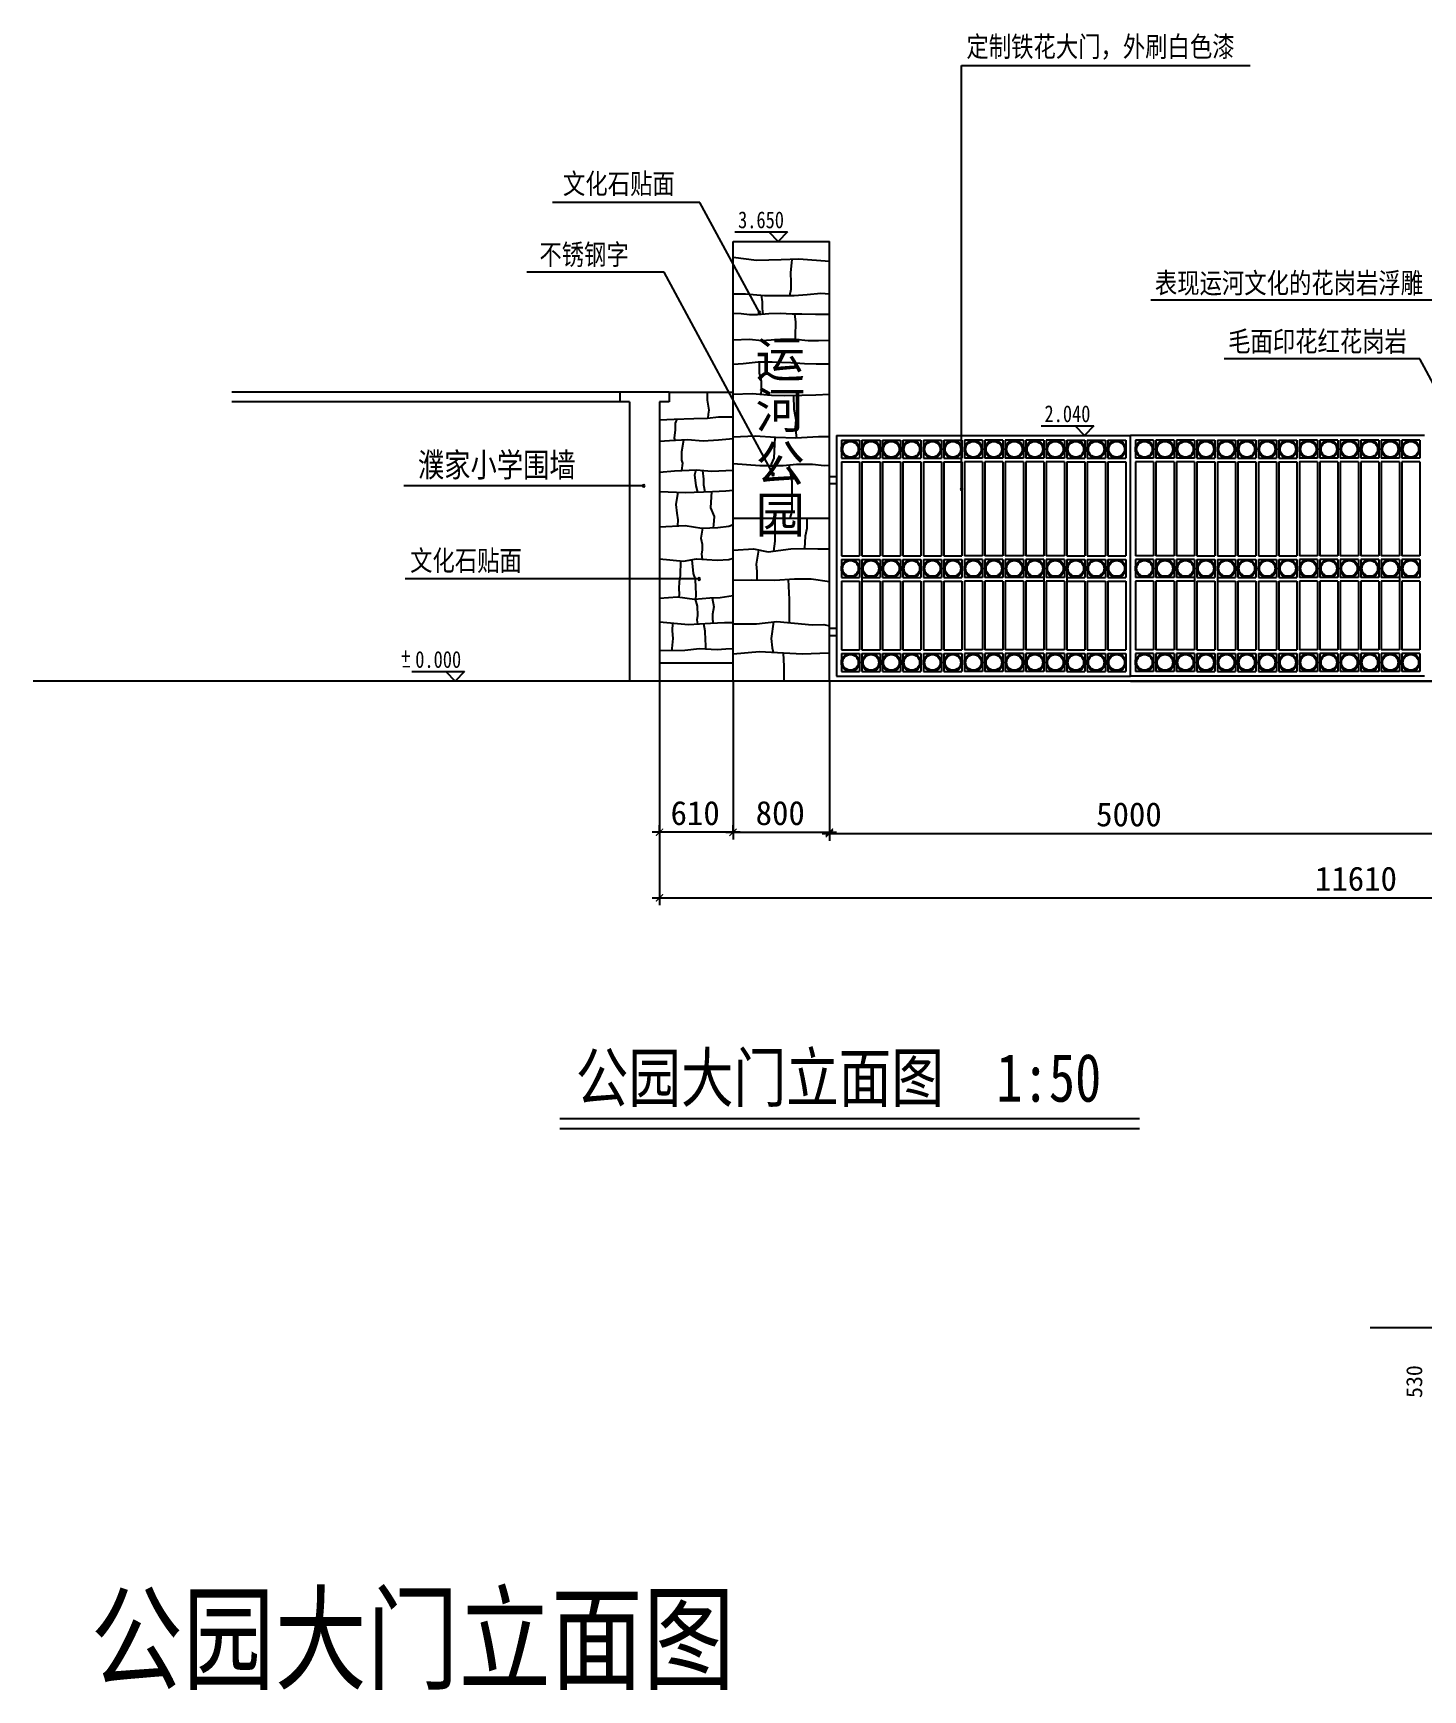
# Model space of a CAD drawing. Extents: x -747684 to -361709, y -438585 to -234743.
# Drawn here: x -385375 to -373842, y -252326 to -238571 of the extents above; entities that cross this region are included whole.
import ezdxf

# ---------------------------------------------------------------- set-up
doc = ezdxf.new("R2010")
doc.units = 0
doc.header["$LTSCALE"] = 100
doc.header["$MEASUREMENT"] = 0
doc.layers.get('0').update_dxf_attribs({"linetype": 'CONTINUOUS'})
doc.layers.get('DEFPOINTS').update_dxf_attribs({"linetype": 'CONTINUOUS'})
doc.layers.add('INSERT', color=7, linetype='CONTINUOUS')
doc.layers.add('TEXT', color=7, linetype='CONTINUOUS')
doc.styles.add('ROMANS', font='SIMLI.TTF', dxfattribs={"height": 100})
doc.styles.get("Standard").update_dxf_attribs({"font": 'SimSun.ttf'})

msp = doc.modelspace()

# ---------------------------------------------------------------- linework, layer by layer
at = {"color": 7}
for p, q in [((-379552, -240222, 686), (-379115, -240222, 686)), ((-379269, -240222, 686), (-379192, -240301)), ((-379115, -240222, 686), (-379192, -240301)), ((-380507, -241551), (-383725, -241551)), ((-377009, -241832, 686), (-376573, -241832, 686)), ((-376726, -241832, 686), (-376650, -241911)), ((-376573, -241832, 686), (-376650, -241911)), ((-382232, -243872, 686), (-381795, -243872, 686)), ((-381949, -243872, 686), (-381872, -243951)), ((-381795, -243872, 686), (-381872, -243951)), ((-379567, -243801), (-380177, -243801))]:
    msp.add_line(p, q, dxfattribs=at)
at = {"color": 30}
for p, q in [((-380507, -241551), (-380507, -241631)), ((-380097, -241551), (-380507, -241551)), ((-380427, -241631), (-380507, -241631)), ((-380427, -241631), (-380427, -243951)), ((-380177, -241631), (-380177, -243951)), ((-380097, -241631), (-380177, -241631)), ((-380097, -241551), (-380097, -241631))]:
    msp.add_line(p, q, dxfattribs=at)
at = {"color": 9}
for p, q in [((-378707, -241911), (-378707, -243911)), ((-378667, -241951), (-378517, -241951)), ((-378667, -241951), (-378667, -242101)), ((-378517, -241951), (-378517, -242101)), ((-378497, -241951), (-378347, -241951)), ((-378497, -241951), (-378497, -242101)), ((-378347, -241951), (-378347, -242101)), ((-378327, -241951), (-378177, -241951)), ((-378327, -241951), (-378327, -242101)), ((-378177, -241951), (-378177, -242101)), ((-378157, -241951), (-378157, -242101)), ((-378157, -241951), (-378007, -241951)), ((-378007, -241951), (-378007, -242101)), ((-377987, -241951), (-377837, -241951)), ((-377987, -241951), (-377987, -242101)), ((-377837, -241951), (-377837, -242101)), ((-377817, -241951), (-377667, -241951)), ((-377817, -241951), (-377817, -242101)), ((-377667, -241951), (-377667, -242101)), ((-377647, -241951), (-377647, -242101)), ((-377497, -241951), (-377647, -241951)), ((-377497, -241951), (-377497, -242101)), ((-377327, -241951), (-377477, -241951)), ((-377477, -241951), (-377477, -242101)), ((-377327, -241951), (-377327, -242101)), ((-377157, -241951), (-377307, -241951)), ((-377307, -241951), (-377307, -242101)), ((-377157, -241951), (-377157, -242101)), ((-377137, -241951), (-377137, -242101)), ((-376987, -241951), (-377137, -241951)), ((-376987, -241951), (-376987, -242101)), ((-376967, -241951), (-376967, -242101)), ((-376817, -241951), (-376967, -241951)), ((-376817, -241951), (-376817, -242101)), ((-376797, -241951), (-376647, -241951)), ((-376797, -241951), (-376797, -242101)), ((-376647, -241951), (-376647, -242101)), ((-376627, -241951), (-376477, -241951)), ((-376627, -241951), (-376627, -242101)), ((-376477, -241951), (-376477, -242101)), ((-376457, -241951), (-376457, -242101)), ((-376457, -241951), (-376307, -241951)), ((-376307, -241951), (-376307, -242101)), ((-376077, -241951), (-376227, -241951)), ((-376227, -241951), (-376227, -242101)), ((-376077, -241951), (-376077, -242101)), ((-375907, -241951), (-376057, -241951)), ((-376057, -241951), (-376057, -242101)), ((-375907, -241951), (-375907, -242101)), ((-375887, -241951), (-375887, -242101)), ((-375737, -241951), (-375887, -241951)), ((-375737, -241951), (-375737, -242101)), ((-375717, -241951), (-375567, -241951)), ((-375717, -241951), (-375717, -242101)), ((-375567, -241951), (-375567, -242101)), ((-375547, -241951), (-375547, -242101)), ((-375547, -241951), (-375397, -241951)), ((-375397, -241951), (-375397, -242101)), ((-375377, -241951), (-375227, -241951)), ((-375377, -241951), (-375377, -242101)), ((-375227, -241951), (-375227, -242101)), ((-375207, -241951), (-375207, -242101)), ((-375207, -241951), (-375057, -241951)), ((-375057, -241951), (-375057, -242101)), ((-375037, -241951), (-374887, -241951)), ((-375037, -241951), (-375037, -242101)), ((-374887, -241951), (-374887, -242101)), ((-374717, -241951), (-374867, -241951)), ((-374867, -241951), (-374867, -242101)), ((-374717, -241951), (-374717, -242101)), ((-374697, -241951), (-374697, -242101)), ((-374547, -241951), (-374697, -241951)), ((-374547, -241951), (-374547, -242101)), ((-374377, -241951), (-374527, -241951)), ((-374527, -241951), (-374527, -242101)), ((-374377, -241951), (-374377, -242101)), ((-374207, -241951), (-374357, -241951)), ((-374357, -241951), (-374357, -242101)), ((-374207, -241951), (-374207, -242101)), ((-374187, -241951), (-374187, -242101)), ((-374037, -241951), (-374187, -241951)), ((-374037, -241951), (-374037, -242101)), ((-374017, -241951), (-374017, -242101)), ((-373867, -241951), (-374017, -241951)), ((-373867, -241951), (-373867, -242101)), ((-378667, -242101), (-378517, -242101)), ((-378667, -242131), (-378667, -242545)), ((-378667, -242131), (-378517, -242131)), ((-378517, -242131), (-378517, -242545)), ((-378497, -242101), (-378347, -242101)), ((-378497, -242131), (-378497, -242545)), ((-378497, -242131), (-378347, -242131)), ((-378347, -242131), (-378347, -242545)), ((-378327, -242101), (-378177, -242101)), ((-378327, -242131), (-378327, -242545)), ((-378327, -242131), (-378177, -242131)), ((-378177, -242131), (-378177, -242545)), ((-378157, -242101), (-378007, -242101)), ((-378157, -242131), (-378157, -242545)), ((-378157, -242131), (-378007, -242131)), ((-378007, -242131), (-378007, -242545)), ((-377987, -242101), (-377837, -242101)), ((-377987, -242131), (-377987, -242545)), ((-377987, -242131), (-377837, -242131)), ((-377837, -242131), (-377837, -242545)), ((-377817, -242101), (-377667, -242101)), ((-377817, -242131), (-377667, -242131)), ((-377817, -242131), (-377817, -242545)), ((-377667, -242131), (-377667, -242545)), ((-377497, -242101), (-377647, -242101)), ((-377497, -242131), (-377647, -242131)), ((-377647, -242131), (-377647, -242545)), ((-377497, -242131), (-377497, -242545)), ((-377327, -242101), (-377477, -242101)), ((-377327, -242131), (-377477, -242131)), ((-377477, -242131), (-377477, -242545)), ((-377327, -242131), (-377327, -242545)), ((-377157, -242101), (-377307, -242101)), ((-377157, -242131), (-377307, -242131)), ((-377307, -242131), (-377307, -242545)), ((-377157, -242131), (-377157, -242545)), ((-376987, -242101), (-377137, -242101)), ((-376987, -242131), (-377137, -242131)), ((-377137, -242131), (-377137, -242545)), ((-376987, -242131), (-376987, -242545)), ((-376817, -242101), (-376967, -242101)), ((-376817, -242131), (-376967, -242131)), ((-376967, -242131), (-376967, -242545)), ((-376817, -242131), (-376817, -242545)), ((-376797, -242101), (-376647, -242101)), ((-376797, -242131), (-376797, -242545)), ((-376797, -242131), (-376647, -242131)), ((-376647, -242131), (-376647, -242545)), ((-376627, -242101), (-376477, -242101)), ((-376627, -242131), (-376627, -242545)), ((-376627, -242131), (-376477, -242131)), ((-376477, -242131), (-376477, -242545)), ((-376457, -242101), (-376307, -242101)), ((-376457, -242131), (-376457, -242545)), ((-376457, -242131), (-376307, -242131)), ((-376307, -242131), (-376307, -242545)), ((-376077, -242101), (-376227, -242101)), ((-376077, -242131), (-376227, -242131)), ((-376227, -242131), (-376227, -242545)), ((-376077, -242131), (-376077, -242545)), ((-375907, -242101), (-376057, -242101)), ((-375907, -242131), (-376057, -242131)), ((-376057, -242131), (-376057, -242545)), ((-375907, -242131), (-375907, -242545)), ((-375737, -242101), (-375887, -242101)), ((-375737, -242131), (-375887, -242131)), ((-375887, -242131), (-375887, -242545)), ((-375737, -242131), (-375737, -242545)), ((-375717, -242101), (-375567, -242101)), ((-375717, -242131), (-375717, -242545)), ((-375717, -242131), (-375567, -242131)), ((-375567, -242131), (-375567, -242545)), ((-375547, -242101), (-375397, -242101)), ((-375547, -242131), (-375547, -242545)), ((-375547, -242131), (-375397, -242131)), ((-375397, -242131), (-375397, -242545)), ((-375377, -242101), (-375227, -242101)), ((-375377, -242131), (-375377, -242545)), ((-375377, -242131), (-375227, -242131)), ((-375227, -242131), (-375227, -242545)), ((-375207, -242101), (-375057, -242101)), ((-375207, -242131), (-375207, -242545)), ((-375207, -242131), (-375057, -242131)), ((-375057, -242131), (-375057, -242545)), ((-375037, -242101), (-374887, -242101)), ((-375037, -242131), (-375037, -242545)), ((-375037, -242131), (-374887, -242131)), ((-374887, -242131), (-374887, -242545)), ((-374717, -242101), (-374867, -242101)), ((-374717, -242131), (-374867, -242131)), ((-374867, -242131), (-374867, -242545)), ((-374717, -242131), (-374717, -242545)), ((-374547, -242101), (-374697, -242101)), ((-374547, -242131), (-374697, -242131)), ((-374697, -242131), (-374697, -242545)), ((-374547, -242131), (-374547, -242545)), ((-374377, -242101), (-374527, -242101)), ((-374377, -242131), (-374527, -242131)), ((-374527, -242131), (-374527, -242545)), ((-374377, -242131), (-374377, -242545)), ((-374207, -242101), (-374357, -242101)), ((-374207, -242131), (-374357, -242131)), ((-374357, -242131), (-374357, -242545)), ((-374207, -242131), (-374207, -242545)), ((-374037, -242101), (-374187, -242101)), ((-374037, -242131), (-374187, -242131)), ((-374187, -242131), (-374187, -242545)), ((-374037, -242131), (-374037, -242545)), ((-373867, -242101), (-374017, -242101)), ((-373867, -242131), (-374017, -242131)), ((-374017, -242131), (-374017, -242545)), ((-373867, -242131), (-373867, -242545)), ((-378667, -242545), (-378667, -242911)), ((-378517, -242545), (-378517, -242911)), ((-378497, -242545), (-378497, -242911)), ((-378347, -242545), (-378347, -242911)), ((-378327, -242545), (-378327, -242911)), ((-378177, -242545), (-378177, -242911)), ((-378157, -242545), (-378157, -242911)), ((-378007, -242545), (-378007, -242911)), ((-377987, -242545), (-377987, -242911)), ((-377837, -242545), (-377837, -242911)), ((-377817, -242545), (-377817, -242911)), ((-377667, -242545), (-377667, -242911)), ((-377647, -242545), (-377647, -242911)), ((-377497, -242545), (-377497, -242911)), ((-377477, -242545), (-377477, -242911)), ((-377327, -242545), (-377327, -242911)), ((-377307, -242545), (-377307, -242911)), ((-377157, -242545), (-377157, -242911)), ((-377137, -242545), (-377137, -242911)), ((-376987, -242545), (-376987, -242911)), ((-376967, -242545), (-376967, -242911)), ((-376817, -242545), (-376817, -242911)), ((-376797, -242545), (-376797, -242911)), ((-376647, -242545), (-376647, -242911)), ((-376627, -242545), (-376627, -242911)), ((-376477, -242545), (-376477, -242911)), ((-376457, -242545), (-376457, -242911)), ((-376307, -242545), (-376307, -242911)), ((-376227, -242545), (-376227, -242911)), ((-376077, -242545), (-376077, -242911)), ((-376057, -242545), (-376057, -242911)), ((-375907, -242545), (-375907, -242911)), ((-375887, -242545), (-375887, -242911)), ((-375737, -242545), (-375737, -242911)), ((-375717, -242545), (-375717, -242911)), ((-375567, -242545), (-375567, -242911)), ((-375547, -242545), (-375547, -242911)), ((-375397, -242545), (-375397, -242911)), ((-375377, -242545), (-375377, -242911)), ((-375227, -242545), (-375227, -242911)), ((-375207, -242545), (-375207, -242911)), ((-375057, -242545), (-375057, -242911)), ((-375037, -242545), (-375037, -242911)), ((-374887, -242545), (-374887, -242911)), ((-374867, -242545), (-374867, -242911)), ((-374717, -242545), (-374717, -242911)), ((-374697, -242545), (-374697, -242911)), ((-374547, -242545), (-374547, -242911)), ((-374527, -242545), (-374527, -242911)), ((-374377, -242545), (-374377, -242911)), ((-374357, -242545), (-374357, -242911)), ((-374207, -242545), (-374207, -242911)), ((-374187, -242545), (-374187, -242911)), ((-374037, -242545), (-374037, -242911)), ((-374017, -242545), (-374017, -242911)), ((-373867, -242545), (-373867, -242911)), ((-378667, -242911), (-378517, -242911)), ((-378497, -242911), (-378347, -242911)), ((-378327, -242911), (-378177, -242911)), ((-378157, -242911), (-378007, -242911)), ((-377987, -242911), (-377837, -242911)), ((-377817, -242911), (-377667, -242911)), ((-377497, -242911), (-377647, -242911)), ((-377327, -242911), (-377477, -242911)), ((-377157, -242911), (-377307, -242911)), ((-376987, -242911), (-377137, -242911)), ((-376817, -242911), (-376967, -242911)), ((-376797, -242911), (-376647, -242911)), ((-376627, -242911), (-376477, -242911)), ((-376457, -242911), (-376307, -242911)), ((-376077, -242911), (-376227, -242911)), ((-375907, -242911), (-376057, -242911)), ((-375737, -242911), (-375887, -242911)), ((-375717, -242911), (-375567, -242911)), ((-375547, -242911), (-375397, -242911)), ((-375377, -242911), (-375227, -242911)), ((-375207, -242911), (-375057, -242911)), ((-375037, -242911), (-374887, -242911)), ((-374717, -242911), (-374867, -242911)), ((-374547, -242911), (-374697, -242911)), ((-374377, -242911), (-374527, -242911)), ((-374207, -242911), (-374357, -242911)), ((-374037, -242911), (-374187, -242911)), ((-373867, -242911), (-374017, -242911)), ((-378667, -242941), (-378517, -242941)), ((-378667, -242941), (-378667, -243091)), ((-378517, -242941), (-378517, -243091)), ((-378497, -242941), (-378497, -243691)), ((-378497, -242941), (-378347, -242941)), ((-378347, -242941), (-378347, -243091)), ((-378327, -242941), (-378327, -243091)), ((-378327, -242941), (-378177, -242941)), ((-378177, -242941), (-378177, -243091)), ((-378157, -242941), (-378157, -243091)), ((-378157, -242941), (-378007, -242941)), ((-378007, -242941), (-378007, -243091)), ((-377987, -242941), (-377837, -242941)), ((-377987, -242941), (-377987, -243091)), ((-377837, -242941), (-377837, -243091)), ((-377817, -242941), (-377667, -242941)), ((-377817, -242941), (-377817, -243091)), ((-377667, -242941), (-377667, -243091)), ((-377647, -242941), (-377647, -243091)), ((-377497, -242941), (-377647, -242941)), ((-377497, -242941), (-377497, -243091)), ((-377327, -242941), (-377477, -242941)), ((-377477, -242941), (-377477, -243091)), ((-377327, -242941), (-377327, -243091)), ((-377157, -242941), (-377307, -242941)), ((-377307, -242941), (-377307, -243091)), ((-377157, -242941), (-377157, -243091)), ((-376987, -242941), (-377137, -242941)), ((-377137, -242941), (-377137, -243091)), ((-376987, -242941), (-376987, -243691)), ((-376967, -242941), (-376967, -243091)), ((-376817, -242941), (-376967, -242941)), ((-376817, -242941), (-376817, -243091)), ((-376797, -242941), (-376797, -243691)), ((-376797, -242941), (-376647, -242941)), ((-376647, -242941), (-376647, -243091)), ((-376627, -242941), (-376627, -243091)), ((-376627, -242941), (-376477, -242941)), ((-376477, -242941), (-376477, -243091)), ((-376457, -242941), (-376457, -243091)), ((-376457, -242941), (-376307, -242941)), ((-376307, -242941), (-376307, -243091)), ((-376077, -242941), (-376227, -242941)), ((-376227, -242941), (-376227, -243091)), ((-376077, -242941), (-376077, -243091)), ((-375907, -242941), (-376057, -242941)), ((-376057, -242941), (-376057, -243091)), ((-375907, -242941), (-375907, -243091)), ((-375737, -242941), (-375887, -242941)), ((-375887, -242941), (-375887, -243091)), ((-375737, -242941), (-375737, -243691)), ((-375717, -242941), (-375567, -242941)), ((-375717, -242941), (-375717, -243091)), ((-375567, -242941), (-375567, -243091)), ((-375547, -242941), (-375547, -243691)), ((-375547, -242941), (-375397, -242941)), ((-375397, -242941), (-375397, -243091)), ((-375377, -242941), (-375377, -243091)), ((-375377, -242941), (-375227, -242941)), ((-375227, -242941), (-375227, -243091)), ((-375207, -242941), (-375207, -243091)), ((-375207, -242941), (-375057, -242941)), ((-375057, -242941), (-375057, -243091)), ((-375037, -242941), (-374887, -242941)), ((-375037, -242941), (-375037, -243091)), ((-374887, -242941), (-374887, -243091)), ((-374717, -242941), (-374867, -242941)), ((-374867, -242941), (-374867, -243091)), ((-374717, -242941), (-374717, -243091)), ((-374697, -242941), (-374697, -243091)), ((-374547, -242941), (-374697, -242941)), ((-374547, -242941), (-374547, -243091)), ((-374377, -242941), (-374527, -242941)), ((-374527, -242941), (-374527, -243091)), ((-374377, -242941), (-374377, -243091)), ((-374207, -242941), (-374357, -242941)), ((-374357, -242941), (-374357, -243091)), ((-374207, -242941), (-374207, -243091)), ((-374037, -242941), (-374187, -242941)), ((-374187, -242941), (-374187, -243091)), ((-374037, -242941), (-374037, -243691)), ((-374017, -242941), (-374017, -243091)), ((-373867, -242941), (-374017, -242941)), ((-373867, -242941), (-373867, -243091)), ((-378667, -243091), (-378517, -243091)), ((-378667, -243121), (-378667, -243691)), ((-378667, -243121), (-378517, -243121)), ((-378517, -243121), (-378517, -243691)), ((-378497, -243091), (-378347, -243091)), ((-378497, -243121), (-378347, -243121)), ((-378347, -243121), (-378347, -243691)), ((-378327, -243091), (-378177, -243091)), ((-378327, -243121), (-378327, -243691)), ((-378327, -243121), (-378177, -243121)), ((-378177, -243121), (-378177, -243691)), ((-378157, -243091), (-378007, -243091)), ((-378157, -243121), (-378157, -243691)), ((-378157, -243121), (-378007, -243121)), ((-378007, -243121), (-378007, -243691)), ((-377987, -243091), (-377837, -243091)), ((-377987, -243121), (-377987, -243691)), ((-377987, -243121), (-377837, -243121)), ((-377837, -243121), (-377837, -243691)), ((-377817, -243091), (-377667, -243091)), ((-377817, -243121), (-377817, -243691)), ((-377817, -243121), (-377667, -243121)), ((-377667, -243121), (-377667, -243691)), ((-377497, -243091), (-377647, -243091)), ((-377647, -243121), (-377647, -243691)), ((-377497, -243121), (-377647, -243121)), ((-377497, -243121), (-377497, -243691)), ((-377327, -243091), (-377477, -243091)), ((-377477, -243121), (-377477, -243691)), ((-377327, -243121), (-377477, -243121)), ((-377327, -243121), (-377327, -243691)), ((-377157, -243091), (-377307, -243091)), ((-377307, -243121), (-377307, -243691)), ((-377157, -243121), (-377307, -243121)), ((-377157, -243121), (-377157, -243691)), ((-376987, -243091), (-377137, -243091)), ((-377137, -243121), (-377137, -243691)), ((-376987, -243121), (-377137, -243121)), ((-376817, -243091), (-376967, -243091)), ((-376967, -243121), (-376967, -243691)), ((-376817, -243121), (-376967, -243121)), ((-376817, -243121), (-376817, -243691)), ((-376797, -243091), (-376647, -243091)), ((-376797, -243121), (-376647, -243121)), ((-376647, -243121), (-376647, -243691)), ((-376627, -243091), (-376477, -243091)), ((-376627, -243121), (-376627, -243691)), ((-376627, -243121), (-376477, -243121)), ((-376477, -243121), (-376477, -243691)), ((-376457, -243091), (-376307, -243091)), ((-376457, -243121), (-376457, -243691)), ((-376457, -243121), (-376307, -243121)), ((-376307, -243121), (-376307, -243691)), ((-376077, -243091), (-376227, -243091)), ((-376077, -243121), (-376227, -243121)), ((-376227, -243121), (-376227, -243691)), ((-376077, -243121), (-376077, -243691)), ((-375907, -243091), (-376057, -243091)), ((-375907, -243121), (-376057, -243121)), ((-376057, -243121), (-376057, -243691)), ((-375907, -243121), (-375907, -243691)), ((-375737, -243091), (-375887, -243091)), ((-375737, -243121), (-375887, -243121)), ((-375887, -243121), (-375887, -243691)), ((-375717, -243091), (-375567, -243091)), ((-375717, -243121), (-375567, -243121)), ((-375717, -243121), (-375717, -243691)), ((-375567, -243121), (-375567, -243691)), ((-375547, -243091), (-375397, -243091)), ((-375547, -243121), (-375397, -243121)), ((-375397, -243121), (-375397, -243691)), ((-375377, -243091), (-375227, -243091)), ((-375377, -243121), (-375227, -243121)), ((-375377, -243121), (-375377, -243691)), ((-375227, -243121), (-375227, -243691)), ((-375207, -243091), (-375057, -243091)), ((-375207, -243121), (-375057, -243121)), ((-375207, -243121), (-375207, -243691)), ((-375057, -243121), (-375057, -243691)), ((-375037, -243091), (-374887, -243091)), ((-375037, -243121), (-374887, -243121)), ((-375037, -243121), (-375037, -243691)), ((-374887, -243121), (-374887, -243691)), ((-374717, -243091), (-374867, -243091)), ((-374717, -243121), (-374867, -243121)), ((-374867, -243121), (-374867, -243691)), ((-374717, -243121), (-374717, -243691)), ((-374547, -243091), (-374697, -243091)), ((-374547, -243121), (-374697, -243121)), ((-374697, -243121), (-374697, -243691)), ((-374547, -243121), (-374547, -243691)), ((-374377, -243091), (-374527, -243091)), ((-374377, -243121), (-374527, -243121)), ((-374527, -243121), (-374527, -243691)), ((-374377, -243121), (-374377, -243691)), ((-374207, -243091), (-374357, -243091)), ((-374207, -243121), (-374357, -243121)), ((-374357, -243121), (-374357, -243691)), ((-374207, -243121), (-374207, -243691)), ((-374037, -243091), (-374187, -243091)), ((-374037, -243121), (-374187, -243121)), ((-374187, -243121), (-374187, -243691)), ((-373867, -243091), (-374017, -243091)), ((-373867, -243121), (-374017, -243121)), ((-374017, -243121), (-374017, -243691)), ((-373867, -243121), (-373867, -243691)), ((-378667, -243691), (-378517, -243691)), ((-378667, -243721), (-378667, -243871)), ((-378667, -243721), (-378517, -243721)), ((-378517, -243721), (-378517, -243871)), ((-378497, -243691), (-378347, -243691)), ((-378497, -243721), (-378497, -243871)), ((-378497, -243721), (-378347, -243721)), ((-378347, -243721), (-378347, -243871)), ((-378327, -243691), (-378177, -243691)), ((-378327, -243721), (-378327, -243871)), ((-378327, -243721), (-378177, -243721)), ((-378177, -243721), (-378177, -243871)), ((-378157, -243691), (-378007, -243691)), ((-378157, -243721), (-378157, -243871)), ((-378157, -243721), (-378007, -243721)), ((-378007, -243721), (-378007, -243871)), ((-377987, -243691), (-377837, -243691)), ((-377987, -243721), (-377987, -243871)), ((-377987, -243721), (-377837, -243721)), ((-377837, -243721), (-377837, -243871)), ((-377817, -243691), (-377667, -243691)), ((-377817, -243721), (-377817, -243871)), ((-377817, -243721), (-377667, -243721)), ((-377667, -243721), (-377667, -243871)), ((-377497, -243691), (-377647, -243691)), ((-377497, -243721), (-377647, -243721)), ((-377647, -243721), (-377647, -243871)), ((-377497, -243721), (-377497, -243871)), ((-377327, -243691), (-377477, -243691)), ((-377327, -243721), (-377477, -243721)), ((-377477, -243721), (-377477, -243871)), ((-377327, -243721), (-377327, -243871)), ((-377157, -243691), (-377307, -243691)), ((-377157, -243721), (-377307, -243721)), ((-377307, -243721), (-377307, -243871)), ((-377157, -243721), (-377157, -243871)), ((-376987, -243691), (-377137, -243691)), ((-376987, -243721), (-377137, -243721)), ((-377137, -243721), (-377137, -243871)), ((-376987, -243721), (-376987, -243871)), ((-376817, -243691), (-376967, -243691)), ((-376817, -243721), (-376967, -243721)), ((-376967, -243721), (-376967, -243871)), ((-376817, -243721), (-376817, -243871)), ((-376797, -243691), (-376647, -243691)), ((-376797, -243721), (-376797, -243871)), ((-376797, -243721), (-376647, -243721)), ((-376647, -243721), (-376647, -243871)), ((-376627, -243691), (-376477, -243691)), ((-376627, -243721), (-376627, -243871)), ((-376627, -243721), (-376477, -243721)), ((-376477, -243721), (-376477, -243871)), ((-376457, -243691), (-376307, -243691)), ((-376457, -243721), (-376457, -243871)), ((-376457, -243721), (-376307, -243721)), ((-376307, -243721), (-376307, -243871)), ((-376077, -243691), (-376227, -243691)), ((-376077, -243721), (-376227, -243721)), ((-376227, -243721), (-376227, -243871)), ((-376077, -243721), (-376077, -243871)), ((-375907, -243691), (-376057, -243691)), ((-375907, -243721), (-376057, -243721)), ((-376057, -243721), (-376057, -243871)), ((-375907, -243721), (-375907, -243871)), ((-375737, -243691), (-375887, -243691)), ((-375737, -243721), (-375887, -243721)), ((-375887, -243721), (-375887, -243871)), ((-375737, -243721), (-375737, -243871)), ((-375717, -243691), (-375567, -243691)), ((-375717, -243721), (-375717, -243871)), ((-375717, -243721), (-375567, -243721)), ((-375567, -243721), (-375567, -243871)), ((-375547, -243691), (-375397, -243691)), ((-375547, -243721), (-375547, -243871)), ((-375547, -243721), (-375397, -243721)), ((-375397, -243721), (-375397, -243871)), ((-375377, -243691), (-375227, -243691)), ((-375377, -243721), (-375377, -243871)), ((-375377, -243721), (-375227, -243721)), ((-375227, -243721), (-375227, -243871)), ((-375207, -243691), (-375057, -243691)), ((-375207, -243721), (-375207, -243871)), ((-375207, -243721), (-375057, -243721)), ((-375057, -243721), (-375057, -243871)), ((-375037, -243691), (-374887, -243691)), ((-375037, -243721), (-375037, -243871)), ((-375037, -243721), (-374887, -243721)), ((-374887, -243721), (-374887, -243871)), ((-374717, -243691), (-374867, -243691)), ((-374717, -243721), (-374867, -243721)), ((-374867, -243721), (-374867, -243871)), ((-374717, -243721), (-374717, -243871)), ((-374547, -243691), (-374697, -243691)), ((-374547, -243721), (-374697, -243721)), ((-374697, -243721), (-374697, -243871)), ((-374547, -243721), (-374547, -243871)), ((-374377, -243691), (-374527, -243691)), ((-374377, -243721), (-374527, -243721)), ((-374527, -243721), (-374527, -243871)), ((-374377, -243721), (-374377, -243871)), ((-374207, -243691), (-374357, -243691)), ((-374207, -243721), (-374357, -243721)), ((-374357, -243721), (-374357, -243871)), ((-374207, -243721), (-374207, -243871)), ((-374037, -243691), (-374187, -243691)), ((-374037, -243721), (-374187, -243721)), ((-374187, -243721), (-374187, -243871)), ((-374037, -243721), (-374037, -243871)), ((-373867, -243691), (-374017, -243691)), ((-373867, -243721), (-374017, -243721)), ((-374017, -243721), (-374017, -243871)), ((-373867, -243721), (-373867, -243871)), ((-378667, -243871), (-378517, -243871)), ((-378497, -243871), (-378347, -243871)), ((-378327, -243871), (-378177, -243871)), ((-378157, -243871), (-378007, -243871)), ((-377987, -243871), (-377837, -243871)), ((-377817, -243871), (-377667, -243871)), ((-377497, -243871), (-377647, -243871)), ((-377327, -243871), (-377477, -243871)), ((-377157, -243871), (-377307, -243871)), ((-376987, -243871), (-377137, -243871)), ((-376817, -243871), (-376967, -243871)), ((-376797, -243871), (-376647, -243871)), ((-376627, -243871), (-376477, -243871)), ((-376457, -243871), (-376307, -243871)), ((-376077, -243871), (-376227, -243871)), ((-375907, -243871), (-376057, -243871)), ((-375737, -243871), (-375887, -243871)), ((-375717, -243871), (-375567, -243871)), ((-375547, -243871), (-375397, -243871)), ((-375377, -243871), (-375227, -243871)), ((-375207, -243871), (-375057, -243871)), ((-375037, -243871), (-374887, -243871)), ((-374717, -243871), (-374867, -243871)), ((-374547, -243871), (-374697, -243871)), ((-374377, -243871), (-374527, -243871)), ((-374207, -243871), (-374357, -243871)), ((-374037, -243871), (-374187, -243871)), ((-373867, -243871), (-374017, -243871))]:
    msp.add_line(p, q, dxfattribs=at)
at = {"color": 4}
msp.add_line((-363378, -243951), (-385375, -243951), dxfattribs=at)
at = {"color": 2, "linetype": 'BYBLOCK'}
for p, q in [((-380177, -243951), (-380177, -245811)), ((-379567, -243951), (-379567, -245266)), ((-378767, -243951), (-378767, -245277)), ((-378767, -244987), (-378767, -245266)), ((-379507, -245206), (-380237, -245206)), ((-380177, -245206), (-380177, -245146)), ((-379627, -245206), (-378707, -245206)), ((-379567, -245206), (-379567, -245146)), ((-378827, -245217), (-373707, -245217)), ((-380237, -245751), (-368507, -245751))]:
    msp.add_line(p, q, dxfattribs=at)
at = {"color": 0, "linetype": 'BYBLOCK', "const_width": 9}
for points in [[(-380147, -245176), (-380207, -245236)], [(-379597, -245236), (-379537, -245176)], [(-379537, -245176), (-379597, -245236)], [(-378797, -245236), (-378737, -245176)], [(-378737, -245187), (-378797, -245247)], [(-380147, -245721), (-380207, -245781)]]:
    msp.add_lwpolyline(points, dxfattribs=at)
at = {"color": 9}
for centre, radius in [((-378592, -242026), 75), ((-378422, -242026), 75), ((-378253, -242026), 75), ((-378083, -242026), 75), ((-377912, -242026), 75), ((-377742, -242026), 75), ((-377572, -242026), 75), ((-377402, -242026), 75), ((-377232, -242026), 75), ((-377062, -242026), 75), ((-376892, -242026), 75), ((-376722, -242026), 75), ((-376553, -242026), 75), ((-376383, -242026), 75), ((-376152, -242026), 75), ((-375982, -242026), 75), ((-375812, -242026), 75), ((-375642, -242026), 75), ((-375472, -242026), 75), ((-375303, -242026), 75), ((-375133, -242026), 75), ((-374962, -242026), 75), ((-374792, -242026), 75), ((-374622, -242026), 75), ((-374452, -242026), 75), ((-374282, -242026), 75), ((-374112, -242026), 75), ((-373942, -242026), 75), ((-378592, -242026), 65), ((-378422, -242026), 65), ((-378253, -242026), 65), ((-378083, -242026), 65), ((-377912, -242026), 65), ((-377742, -242026), 65), ((-377572, -242026), 65), ((-377402, -242026), 65), ((-377232, -242026), 65), ((-377062, -242026), 65), ((-376892, -242026), 65), ((-376722, -242026), 65), ((-376553, -242026), 65), ((-376383, -242026), 65), ((-376152, -242026), 65), ((-375982, -242026), 65), ((-375812, -242026), 65), ((-375642, -242026), 65), ((-375472, -242026), 65), ((-375303, -242026), 65), ((-375133, -242026), 65), ((-374962, -242026), 65), ((-374792, -242026), 65), ((-374622, -242026), 65), ((-374452, -242026), 65), ((-374282, -242026), 65), ((-374112, -242026), 65), ((-373942, -242026), 65), ((-378592, -243016), 75), ((-378592, -243016), 65), ((-378422, -243016), 75), ((-378422, -243016), 65), ((-378253, -243016), 75), ((-378253, -243016), 65), ((-378083, -243016), 75), ((-378083, -243016), 65), ((-377912, -243016), 75), ((-377912, -243016), 65), ((-377742, -243016), 75), ((-377742, -243016), 65), ((-377572, -243016), 75), ((-377572, -243016), 65), ((-377402, -243016), 75), ((-377402, -243016), 65), ((-377232, -243016), 75), ((-377232, -243016), 65), ((-377062, -243016), 75), ((-377062, -243016), 65), ((-376892, -243016), 75), ((-376892, -243016), 65), ((-376722, -243016), 75), ((-376722, -243016), 65), ((-376553, -243016), 75), ((-376553, -243016), 65), ((-376383, -243016), 75), ((-376383, -243016), 65), ((-376152, -243016), 75), ((-376152, -243016), 65), ((-375982, -243016), 75), ((-375982, -243016), 65), ((-375812, -243016), 75), ((-375812, -243016), 65), ((-375642, -243016), 75), ((-375642, -243016), 65), ((-375472, -243016), 75), ((-375472, -243016), 65), ((-375303, -243016), 75), ((-375303, -243016), 65), ((-375133, -243016), 75), ((-375133, -243016), 65), ((-374962, -243016), 75), ((-374962, -243016), 65), ((-374792, -243016), 75), ((-374792, -243016), 65), ((-374622, -243016), 75), ((-374622, -243016), 65), ((-374452, -243016), 75), ((-374452, -243016), 65), ((-374282, -243016), 75), ((-374282, -243016), 65), ((-374112, -243016), 75), ((-374112, -243016), 65), ((-373942, -243016), 75), ((-373942, -243016), 65), ((-378592, -243796), 75), ((-378592, -243796), 65), ((-378422, -243796), 75), ((-378422, -243796), 65), ((-378253, -243796), 75), ((-378253, -243796), 65), ((-378083, -243796), 75), ((-378083, -243796), 65), ((-377912, -243796), 75), ((-377912, -243796), 65), ((-377742, -243796), 75), ((-377742, -243796), 65), ((-377572, -243796), 75), ((-377572, -243796), 65), ((-377402, -243796), 75), ((-377402, -243796), 65), ((-377232, -243796), 75), ((-377232, -243796), 65), ((-377062, -243796), 75), ((-377062, -243796), 65), ((-376892, -243796), 75), ((-376892, -243796), 65), ((-376722, -243796), 75), ((-376722, -243796), 65), ((-376553, -243796), 75), ((-376553, -243796), 65), ((-376383, -243796), 75), ((-376383, -243796), 65), ((-376152, -243796), 75), ((-376152, -243796), 65), ((-375982, -243796), 75), ((-375982, -243796), 65), ((-375812, -243796), 75), ((-375812, -243796), 65), ((-375642, -243796), 75), ((-375642, -243796), 65), ((-375472, -243796), 75), ((-375472, -243796), 65), ((-375303, -243796), 75), ((-375303, -243796), 65), ((-375133, -243796), 75), ((-375133, -243796), 65), ((-374962, -243796), 75), ((-374962, -243796), 65), ((-374792, -243796), 75), ((-374792, -243796), 65), ((-374622, -243796), 75), ((-374622, -243796), 65), ((-374452, -243796), 75), ((-374452, -243796), 65), ((-374282, -243796), 75), ((-374282, -243796), 65), ((-374112, -243796), 75), ((-374112, -243796), 65), ((-373942, -243796), 75), ((-373942, -243796), 65)]:
    msp.add_circle(centre, radius, dxfattribs=at)
for centre, radius, start, end in [((-377742, -237869), 4082, 270.9955, 271.0559), ((-374792, -237869), 4082, 268.9441, 269.0045), ((-377742, -237869), 4232, 270.9955, 271.0185), ((-377742, -237869), 4262, 270.9955, 271.0113), ((-374792, -237869), 4232, 268.9815, 269.0045), ((-374792, -237869), 4262, 268.9887, 269.0045)]:
    msp.add_arc(centre, radius, start, end, dxfattribs=at)
at = {"layer": 'DEFPOINTS', "color": 0, "linetype": 'BYBLOCK'}
for p in [(-380177, -243951), (-379567, -243951), (-378767, -243951), (-378767, -244987), (-380177, -245206), (-380177, -245206), (-379567, -245206), (-378767, -245206)]:
    msp.add_point(p, dxfattribs=at)
at = {"layer": 'INSERT', "color": 2}
for p, q in [((-377671, -242358), (-377671, -238839)), ((-377671, -238839), (-375275, -238839)), ((-379841, -239977), (-381065, -239977)), ((-379348, -240891), (-379841, -239977)), ((-380139, -240557), (-381278, -240557)), ((-379235, -242234), (-380139, -240557)), ((-376100, -240785), (-373703, -240785)), ((-373867, -241276), (-375492, -241276)), ((-373445, -242059), (-373867, -241276)), ((-380308, -242330), (-382299, -242330)), ((-379840, -243103), (-382287, -243103))]:
    msp.add_line(p, q, dxfattribs=at)
at = {"layer": 'INSERT', "color": 7}
for p, q in [((-379567, -243951), (-379567, -240301)), ((-379567, -240301), (-378767, -240301)), ((-378767, -243951), (-378767, -240301)), ((-380507, -241631), (-383725, -241631, -1753)), ((-380097, -241551), (-379567, -241551)), ((-381003, -247665, -1048), (-376193, -247665, -1048)), ((-374280, -249318, -571), (-372668, -249318, -571))]:
    msp.add_line(p, q, dxfattribs=at)
at = {"layer": 'INSERT', "color": 8}
for p, q in [((-379567, -240430), (-379373, -240457)), ((-379373, -240457), (-379167, -240450)), ((-379167, -240450), (-379021, -240444)), ((-379088, -240558), (-379080, -240477)), ((-379083, -240641), (-379088, -240558)), ((-379080, -240477), (-379077, -240451)), ((-379021, -240444), (-378767, -240464)), ((-379095, -240749), (-379085, -240696)), ((-379085, -240696), (-379083, -240641)), ((-379567, -240737), (-379462, -240735)), ((-379462, -240735), (-379307, -240749)), ((-379334, -240746), (-379326, -240801)), ((-379326, -240801), (-379326, -240857)), ((-379307, -240749), (-379214, -240749)), ((-379214, -240749), (-379059, -240749)), ((-379059, -240749), (-378951, -240740)), ((-378951, -240740), (-378838, -240730)), ((-378838, -240730), (-378767, -240737)), ((-379567, -240895), (-379499, -240898)), ((-379499, -240898), (-379430, -240907)), ((-379430, -240907), (-379364, -240907)), ((-379364, -240907), (-379270, -240898)), ((-379326, -240857), (-379320, -240903)), ((-379270, -240898), (-379176, -240897)), ((-379176, -240897), (-379075, -240901)), ((-379075, -240901), (-378996, -240901)), ((-379057, -240901), (-379049, -240972)), ((-379049, -240972), (-379049, -241009)), ((-378996, -240901), (-378882, -240905)), ((-378882, -240905), (-378767, -240905)), ((-379567, -241117), (-379430, -241113)), ((-379430, -241113), (-379329, -241123)), ((-379329, -241123), (-379172, -241113)), ((-379172, -241113), (-379052, -241113)), ((-379049, -241009), (-379052, -241048)), ((-379052, -241048), (-379052, -241113)), ((-379052, -241113), (-378943, -241123)), ((-378943, -241123), (-378858, -241123)), ((-378858, -241123), (-378767, -241120)), ((-379567, -241320), (-379484, -241315)), ((-379484, -241315), (-379358, -241301)), ((-379358, -241301), (-379241, -241301)), ((-379351, -241301), (-379351, -241391)), ((-379351, -241391), (-379332, -241462)), ((-379241, -241301), (-379087, -241307)), ((-379087, -241307), (-378973, -241315)), ((-378973, -241315), (-378877, -241317)), ((-378877, -241317), (-378767, -241317)), ((-379332, -241462), (-379332, -241539)), ((-379782, -241551), (-379782, -241618)), ((-379782, -241618), (-379767, -241702)), ((-379567, -241570), (-379409, -241562)), ((-379409, -241562), (-379247, -241578)), ((-379332, -241539), (-379337, -241569)), ((-379247, -241578), (-379143, -241581)), ((-379143, -241581), (-378996, -241578)), ((-379065, -241580), (-379062, -241694)), ((-378996, -241578), (-378879, -241573)), ((-378879, -241573), (-378767, -241570)), ((-380177, -241783), (-380054, -241776)), ((-380054, -241776), (-379892, -241772)), ((-380032, -241776), (-380047, -241809)), ((-380047, -241809), (-380047, -241864)), ((-379892, -241772), (-379778, -241769)), ((-379778, -241769), (-379686, -241758)), ((-379774, -241736), (-379775, -241768)), ((-379767, -241702), (-379774, -241736)), ((-379686, -241758), (-379567, -241758)), ((-379062, -241694), (-379046, -241782)), ((-379046, -241782), (-379051, -241845)), ((-380095, -241953), (-379944, -241945)), ((-380047, -241864), (-380054, -241934)), ((-380054, -241934), (-380051, -241951)), ((-379978, -241951), (-379994, -242047)), ((-379944, -241945), (-379815, -241957)), ((-379815, -241957), (-379686, -241949)), ((-379686, -241949), (-379567, -241938)), ((-379567, -241922), (-379383, -241916)), ((-379383, -241916), (-379214, -241926)), ((-379221, -241925), (-379228, -242100)), ((-379214, -241926), (-379045, -241932)), ((-379051, -241845), (-379039, -241931)), ((-379045, -241932), (-378857, -241919)), ((-378857, -241919), (-378767, -241919)), ((-380177, -241960), (-380095, -241953)), ((-379994, -242047), (-379994, -242118)), ((-380177, -242217), (-380053, -242204)), ((-380053, -242204), (-379871, -242198)), ((-379986, -242141), (-379995, -242202)), ((-379994, -242118), (-379986, -242141)), ((-379876, -242198), (-379886, -242241)), ((-379871, -242198), (-379746, -242207)), ((-379819, -242202), (-379813, -242275)), ((-379746, -242207), (-379567, -242201)), ((-379567, -242145), (-379345, -242160)), ((-379345, -242160), (-379151, -242160)), ((-379228, -242100), (-379249, -242150)), ((-379249, -242150), (-379249, -242171)), ((-379151, -242160), (-379041, -242151)), ((-379104, -242156), (-379080, -242290)), ((-379041, -242151), (-378907, -242151)), ((-378907, -242151), (-378810, -242160)), ((-378810, -242160), (-378767, -242157)), ((-379886, -242241), (-379879, -242305)), ((-379879, -242305), (-379876, -242329)), ((-379876, -242329), (-379862, -242381)), ((-379813, -242275), (-379813, -242322)), ((-379813, -242322), (-379800, -242379)), ((-379080, -242290), (-379080, -242466)), ((-380177, -242376), (-379965, -242386)), ((-380024, -242383), (-380041, -242486)), ((-380041, -242486), (-380033, -242557)), ((-379965, -242386), (-379736, -242376)), ((-379746, -242377), (-379753, -242512)), ((-379736, -242376), (-379627, -242370)), ((-379627, -242370), (-379567, -242367)), ((-379080, -242466), (-379080, -242543)), ((-380033, -242557), (-380025, -242612)), ((-380025, -242612), (-380027, -242663)), ((-379753, -242512), (-379722, -242583)), ((-379722, -242583), (-379730, -242653)), ((-379567, -242597), (-378767, -242597)), ((-379221, -242597), (-379221, -242698)), ((-379080, -242543), (-379094, -242597)), ((-378954, -242597), (-378954, -242684)), ((-380177, -242670), (-379963, -242660)), ((-379963, -242660), (-379825, -242681)), ((-379821, -242680), (-379834, -242763)), ((-379834, -242763), (-379823, -242813)), ((-379825, -242681), (-379693, -242676)), ((-379730, -242653), (-379732, -242677)), ((-379693, -242676), (-379601, -242665)), ((-379601, -242665), (-379567, -242650)), ((-379221, -242698), (-379221, -242789)), ((-378968, -242747), (-378974, -242849)), ((-378954, -242684), (-378968, -242747)), ((-379823, -242860), (-379829, -242898)), ((-379829, -242898), (-379823, -242938)), ((-379823, -242813), (-379823, -242860)), ((-379567, -242865), (-379398, -242854)), ((-379398, -242854), (-379275, -242879)), ((-379355, -242863), (-379376, -242979)), ((-379275, -242879), (-379087, -242854)), ((-379221, -242789), (-379232, -242873)), ((-379087, -242854), (-378985, -242849)), ((-378985, -242849), (-378863, -242854)), ((-378863, -242854), (-378767, -242854)), ((-380177, -242935), (-379978, -242956)), ((-380004, -242953), (-380005, -243074)), ((-379978, -242956), (-379871, -242935)), ((-379910, -242943), (-379898, -243057)), ((-379871, -242935), (-379698, -242946)), ((-379698, -242946), (-379601, -242940)), ((-379601, -242940), (-379567, -242930)), ((-379376, -242979), (-379369, -243042)), ((-379369, -243042), (-379368, -243110)), ((-380013, -243126), (-380016, -243181)), ((-380016, -243181), (-380013, -243230)), ((-380005, -243074), (-380013, -243126)), ((-379898, -243057), (-379881, -243104)), ((-379881, -243104), (-379878, -243173)), ((-379878, -243173), (-379876, -243225)), ((-379567, -243114), (-379413, -243109)), ((-379413, -243109), (-379219, -243114)), ((-379219, -243114), (-379056, -243103)), ((-379110, -243107), (-379101, -243274)), ((-379056, -243103), (-378919, -243103)), ((-378919, -243103), (-378766, -243124)), ((-378766, -243124), (-378767, -243119)), ((-380177, -243262), (-380029, -243251)), ((-380029, -243251), (-379887, -243272)), ((-380013, -243230), (-380017, -243253)), ((-379887, -243272), (-379759, -243261)), ((-379882, -243271), (-379865, -243329)), ((-379876, -243225), (-379878, -243284)), ((-379759, -243261), (-379673, -243256)), ((-379741, -243260), (-379727, -243335)), ((-379673, -243256), (-379567, -243241)), ((-379101, -243274), (-379101, -243380)), ((-380177, -243460), (-379937, -243480)), ((-379862, -243406), (-379867, -243442)), ((-379867, -243442), (-379863, -243476)), ((-379865, -243329), (-379862, -243406)), ((-379727, -243335), (-379736, -243395)), ((-379736, -243395), (-379736, -243439)), ((-379736, -243439), (-379733, -243469)), ((-379372, -243475), (-379204, -243455)), ((-379230, -243458), (-379249, -243598)), ((-379204, -243455), (-378909, -243485)), ((-379101, -243380), (-379100, -243466)), ((-380065, -243596), (-380076, -243681)), ((-380070, -243469), (-380071, -243533)), ((-380071, -243533), (-380065, -243596)), ((-379937, -243480), (-379754, -243470)), ((-379812, -243473), (-379801, -243535)), ((-379801, -243535), (-379799, -243610)), ((-379754, -243470), (-379637, -243465)), ((-379637, -243465), (-379567, -243465)), ((-379567, -243476), (-379372, -243475)), ((-379249, -243598), (-379242, -243675)), ((-378909, -243485), (-378812, -243480)), ((-378812, -243480), (-378767, -243491)), ((-380177, -243697), (-379968, -243694)), ((-380076, -243681), (-380074, -243696)), ((-379968, -243694), (-379846, -243679)), ((-379846, -243679), (-379698, -243689)), ((-379799, -243610), (-379796, -243649)), ((-379796, -243649), (-379795, -243682)), ((-379698, -243689), (-379627, -243684)), ((-379627, -243684), (-379567, -243679)), ((-379567, -243725), (-379347, -243704)), ((-379347, -243704), (-379148, -243715)), ((-379242, -243675), (-379235, -243710)), ((-379150, -243715), (-379144, -243830)), ((-379148, -243715), (-378990, -243725)), ((-378990, -243725), (-378847, -243720)), ((-378847, -243720), (-378767, -243715)), ((-379144, -243830), (-379144, -243886)), ((-379144, -243886), (-379144, -243951))]:
    msp.add_line(p, q, dxfattribs=at)
at = {"layer": 'INSERT', "color": 9}
for p, q in [((-378767, -242585), (-378767, -241951)), ((-378767, -242585), (-378767, -241951)), ((-378707, -241911), (-376267, -241911)), ((-376267, -242545), (-376267, -241911)), ((-376267, -242545), (-376267, -241911)), ((-373827, -241911), (-376267, -241911)), ((-376267, -242545), (-376267, -241911)), ((-376267, -242545), (-376267, -241911)), ((-378767, -242251), (-378707, -242251)), ((-378767, -242311), (-378707, -242311)), ((-378767, -243951), (-378767, -242585)), ((-378767, -243951), (-378767, -242585)), ((-376267, -243911), (-376267, -242545)), ((-376267, -243911), (-376267, -242545)), ((-376267, -243911), (-376267, -242545)), ((-376267, -243911), (-376267, -242545)), ((-378767, -243511), (-378707, -243511)), ((-378767, -243571), (-378707, -243571)), ((-376267, -243951), (-378767, -243951)), ((-378707, -243911), (-376267, -243911)), ((-373827, -243911), (-376267, -243911)), ((-376267, -243951), (-373767, -243951))]:
    msp.add_line(p, q, dxfattribs=at)
at = {"layer": 'INSERT', "color": 4}
msp.add_line((-381003, -247583, -1048), (-376193, -247583, -1048), dxfattribs=at)
at = {"layer": 'INSERT', "color": 2}
for centre, start, end in [((-379348, -240891), 0, 180), ((-379348, -240891), 180, 0), ((-379235, -242234), 0, 180), ((-380308, -242330), 0, 180), ((-380308, -242330), 180, 0), ((-379235, -242234), 180, 0), ((-377671, -242358), 0, 180), ((-377671, -242358), 180, 0), ((-379848, -243103), 0, 180), ((-379848, -243103), 180, 0)]:
    msp.add_arc(centre, 8.75, start, end, dxfattribs=at)

# ---------------------------------------------------------------- texts
at = {"width": 0.8}
for s, height, p in [('定制铁花大门，外刷白色漆', 170, (-377630, -238768, -5390)), ('文化石贴面', 170, (-380978, -239906, -5390)), ('不锈钢字', 170, (-381174, -240494, -5390)), ('表现运河文化的花岗岩浮雕', 170, (-376066, -240731, -5390)), ('毛面印花红花岗岩', 170, (-375458, -241215, -5390)), ('濮家小学围墙', 200, (-382182, -242256, -5390)), ('文化石贴面', 170, (-382247, -243035, -5390)), ('公园大门立面图  1:50', 400, (-380872, -247443, -5390)), ('公园大门立面图', 700, (-384898, -252250, -9171))]:
    msp.add_text(s, height=height, dxfattribs=at).set_placement(p)
at = {"color": 2, "style": 'ROMANS'}
for s, p in [('运', (-379379, -241426, -695)), ('河', (-379379, -241851, -695)), ('公', (-379379, -242293, -695)), ('园', (-379379, -242718, -695))]:
    msp.add_text(s, height=300, dxfattribs=at).set_placement(p)
at = {"layer": 'INSERT', "color": 9}
for s, p in [('610', (-380085, -245146)), ('800', (-379379, -245146)), ('5000', (-376553, -245157)), ('11610', (-374737, -245691))]:
    msp.add_text(s, height=200, dxfattribs=at).set_placement(p)
msp.add_text('530', height=133.3, rotation=90, dxfattribs=at).set_placement((-373847, -249903, -571))
at = {"layer": 'TEXT', "width": 0.8}
for s, p in [('3.650', (-379525, -240191, -2736)), ('2.040', (-376982, -241801, -2736)), ('+', (-382321, -243815, -2736)), ('0.000', (-382204, -243841, -2736)), ('_', (-382316, -243811, -2736))]:
    msp.add_text(s, height=140, dxfattribs=at).set_placement(p)

doc.saveas('drawing.dxf')
